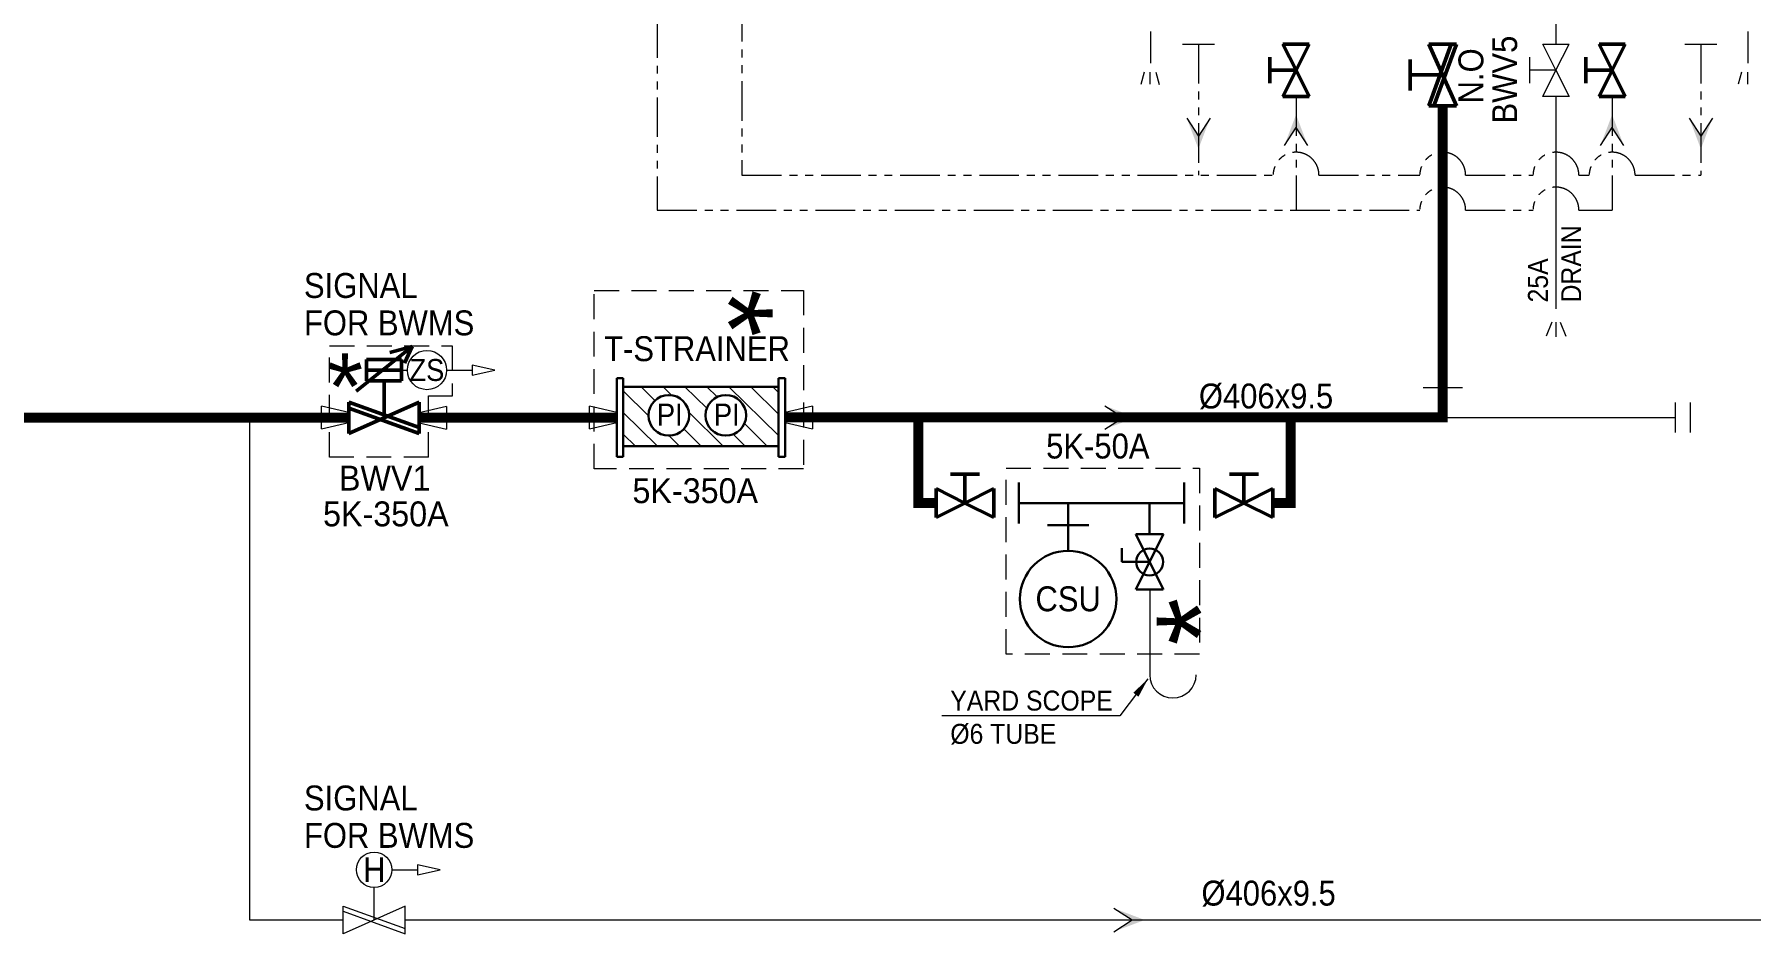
# Model space of a CAD drawing. Extents: x -553847 to 4496999, y 514150 to 878882.
# Drawn here: x 4382612 to 4399829, y 743898 to 752919 of the extents above; entities that cross this region are included whole.
import ezdxf

# ---------------------------------------------------------------- set-up
doc = ezdxf.new("R2010")
doc.units = 0
doc.header["$LTSCALE"] = 25
doc.header["$MEASUREMENT"] = 0
for name, pattern in [('DASHED', [0.75, 0.5, -0.25]), ('HIDDEN', [0.375, 0.25, -0.125]), ('PHANTOM', [63.5, 31.75, -6.35, 6.35, -6.35, 6.35, -6.35])]:
    doc.linetypes.add(name, pattern=pattern)
doc.layers.add('0.3 Text', color=7, linetype='CONTINUOUS')
for name, color, linetype, lineweight in [('0.4 Maker scope box', 3, 'HIDDEN', 9), ('0.5 Dim', 1, 'CONTINUOUS', 9), ('1.1 Y_Pipe', 7, 'CONTINUOUS', 13), ('1.5 M_Equip', 4, 'CONTINUOUS', 30), ('1.7 Signal', 6, 'ZIGZAG', 9), ('1.8 PRU Cooling', 253, 'PHANTOM', 9), ('1.9 Arrow', 1, 'CONTINUOUS', 9)]:
    doc.layers.add(name, color=color, linetype=linetype, lineweight=lineweight)
doc.layers.add('2.1 Valve open', color=7, linetype='CONTINUOUS', lineweight=50, true_color=0x1b21e4)
doc.layers.add('2.2 Ballast water line', color=7, linetype='CONTINUOUS', true_color=0x1b21e4)
doc.styles.add('ARIAL', font='arial.ttf')
doc.styles.get("Standard").update_dxf_attribs({"font": '', "width": 0.95, "height": 250})
doc.styles.get('Standard').set_extended_font_data('Gulim')
doc.linetypes.add('ZIGZAG', pattern='A,0.0001,-0.2,[131,ltypeshp.shx,S=0.2,R=0,X=-0.2,Y=0],-0.4,[131,ltypeshp.shx,S=0.2,R=180,X=0.2,Y=0],-0.2', length=0.8001)
doc.dimstyles.new('TC50', dxfattribs={"dimtxt": 250, "dimasz": 200, "dimexe": 100, "dimexo": 100, "dimgap": 100, "dimtad": 1, "dimtoh": 1, "dimdec": 0, "dimrnd": 0.0005, "dimzin": 9, "dimdsep": 46, "dimtxsty": 'Standard', "dimcen": -3.5, "dimclrd": 1, "dimclre": 1, "dimazin": 2, "dimtfac": 0.6, "dimtdec": 0, "dimtmove": 0, "dimatfit": 3, "dimfxl": 4, "dimtolj": 1, "dimlwd": 15, "dimlwe": 15, "dimarcsym": 0})

msp = doc.modelspace()

# ---------------------------------------------------------------- hatches: boundary and pattern name
at = {"layer": '1.9 Arrow'}
h = msp.add_hatch(color=256, dxfattribs=at)
h.paths.add_polyline_path([(4394288.9, 751768.6), (4394288.9, 751896.2), (4394406.4, 752079.5)])
h.paths.add_polyline_path([(4394288.9, 751768.6), (4394171.5, 752079.5), (4394288.9, 751896.2)])
h = msp.add_hatch(color=256, dxfattribs=at)
h.paths.add_polyline_path([(4395268.4, 752113.5), (4395268.4, 751985.9), (4395385.8, 751802.5)])
h.paths.add_polyline_path([(4395268.4, 752113.5), (4395150.9, 751802.5), (4395268.4, 751985.9)])
h = msp.add_hatch(color=256, dxfattribs=at)
h.paths.add_polyline_path([(4398439.1, 752113.5), (4398439.1, 751985.9), (4398556.5, 751802.5)])
h.paths.add_polyline_path([(4398439.1, 752113.5), (4398321.6, 751802.5), (4398439.1, 751985.9)])
h = msp.add_hatch(color=256, dxfattribs=at)
h.paths.add_polyline_path([(4399329.4, 751768.6), (4399329.4, 751896.2), (4399446.8, 752079.5)])
h.paths.add_polyline_path([(4399329.4, 751768.6), (4399211.9, 752079.5), (4399329.4, 751896.2)])
h = msp.add_hatch(color=256, dxfattribs=at)
h.paths.add_polyline_path([(4393660.4, 749076), (4393532.9, 749076), (4393349.5, 748958.6)])
h.paths.add_polyline_path([(4393660.4, 749076), (4393349.5, 749193.5), (4393532.9, 749076)])
h = msp.add_hatch(color=256, dxfattribs=at)
h.paths.add_polyline_path([(4393750.4, 744035.9), (4393622.9, 744035.9), (4393439.5, 743918.5)])
h.paths.add_polyline_path([(4393750.4, 744035.9), (4393439.5, 744153.4), (4393622.9, 744035.9)])

# ---------------------------------------------------------------- linework, layer by layer
at = {"layer": '0.4 Maker scope box', "linetype": 'DASHED', "lineweight": 15, "ltscale": 20}
for p, q in [((4386567, 748678.7), (4386567, 749291.9)), ((4386567, 749291.9), (4386803.9, 749291.9))]:
    msp.add_line(p, q, dxfattribs=at)
at = {"layer": '0.4 Maker scope box', "linetype": 'DASHED', "lineweight": 15, "ltscale": 20, "elevation": 0}
msp.add_lwpolyline([(4390327.5, 750350.4), (4390327.5, 748561.3), (4388226.8, 748561.3), (4388226.8, 750350.4)], close=True, dxfattribs=at)
at = {"layer": '0.4 Maker scope box', "linetype": 'DASHED', "lineweight": 15, "ltscale": 20}
msp.add_lwpolyline([(4386567, 748676.9), (4385572.4, 748676.9), (4385572.4, 749792.9), (4386803.9, 749792.9), (4386803.9, 749290.1)], dxfattribs=at)
msp.add_lwpolyline([(4394299.1, 748567.5), (4394299.1, 746701), (4392359.1, 746701), (4392359.1, 748567.5)], close=True, dxfattribs=at)
at = {"layer": '1.1 Y_Pipe'}
for p, q in [((4397875.5, 753394), (4397875.5, 752820.8)), ((4395137.2, 752820.8), (4395399.5, 752820.8)), ((4395268.4, 752558.6), (4395137.2, 752820.8)), ((4395268.4, 752558.6), (4395399.5, 752820.8)), ((4396876.8, 752820.8), (4396601.8, 752820.8)), ((4396601.8, 752820.8), (4396876.8, 752201.4)), ((4396601.8, 752201.4), (4396823.7, 752820.8)), ((4396651.4, 752201.4), (4396876.8, 752820.8)), ((4397744.4, 752820.8), (4398006.6, 752820.8)), ((4397875.5, 752558.6), (4397744.4, 752820.8)), ((4397875.5, 752558.6), (4398006.6, 752820.8)), ((4398307.9, 752820.8), (4398570.2, 752820.8)), ((4398439, 752558.6), (4398307.9, 752820.8)), ((4398439.1, 752558.6), (4398570.2, 752820.8)), ((4395006.1, 752427.4), (4395006.1, 752689.7)), ((4396413.1, 752356.3), (4396413.1, 752666)), ((4397613.3, 752427.4), (4397613.3, 752689.7)), ((4398176.8, 752427.4), (4398176.8, 752689.7)), ((4395268.4, 752558.6), (4395006.1, 752558.6)), ((4395137.2, 752296.3), (4395268.4, 752558.6)), ((4395268.4, 752558.6), (4395399.5, 752296.3)), ((4396739.3, 752511.1), (4396413.1, 752511.1)), ((4397875.5, 752558.6), (4397613.3, 752558.6)), ((4397744.4, 752296.3), (4397875.5, 752558.6)), ((4397875.5, 752558.6), (4398006.6, 752296.3)), ((4398439.1, 752558.6), (4398176.8, 752558.6)), ((4398307.9, 752296.3), (4398439.1, 752558.6)), ((4398439.1, 752558.6), (4398570.2, 752296.3)), ((4395399.5, 752296.3), (4395137.2, 752296.3)), ((4398006.6, 752296.3), (4397744.4, 752296.3)), ((4398570.2, 752296.3), (4398307.9, 752296.3)), ((4396876.8, 752201.4), (4396601.8, 752201.4)), ((4397833.7, 750030.6), (4397778.6, 749891.3)), ((4397875.5, 750031), (4397875.5, 749884.5)), ((4397919.2, 750030.6), (4397974.3, 749891.3)), ((4385493.5, 748961.2), (4385493.5, 749190.9)), ((4385767.8, 749127.3), (4385493.5, 749190.9)), ((4386746.2, 749187.3), (4386472, 749123.8)), ((4386746.2, 749187.3), (4386746.2, 748957.6)), ((4388179.1, 748961.2), (4388179.1, 749190.9)), ((4388453.4, 749127.3), (4388179.1, 749190.9)), ((4388453.4, 749024.7), (4388453.4, 749127.3)), ((4390416.3, 749190.9), (4390142, 749127.3)), ((4390142, 749127.3), (4390142, 749024.7)), ((4390416.3, 749190.9), (4390416.3, 748961.2)), ((4385493.5, 748961.2), (4385767.8, 749024.7)), ((4386472, 749021.2), (4386746.2, 748957.6)), ((4388179.1, 748961.2), (4388453.4, 749024.7)), ((4390142, 749024.7), (4390416.3, 748961.2)), ((4390416.3, 749076), (4399071.5, 749076)), ((4391479.1, 748217.4), (4391479.1, 749076)), ((4395213.1, 748217.4), (4395213.1, 749076)), ((4391656.6, 748217.4), (4391479.1, 748217.4)), ((4395035.5, 748217.4), (4395213.1, 748217.4)), ((4386020.2, 744035.9), (4386020.2, 744362.1)), ((4385710.5, 743898.4), (4385710.5, 744173.4)), ((4386329.9, 744173.4), (4385710.5, 743898.4)), ((4385710.5, 744173.4), (4386329.9, 743951.5)), ((4386329.9, 743898.4), (4386329.9, 744173.4)), ((4385710.5, 744123.9), (4386329.9, 743898.4))]:
    msp.add_line(p, q, dxfattribs=at)
at = {"layer": '1.1 Y_Pipe', "linetype": 'Continuous', "ltscale": 30}
for p, q in [((4397875.5, 752296.3), (4397875.5, 750166)), ((4396739.3, 752201.4), (4396739.3, 749076)), ((4396541.8, 749376), (4396936.8, 749376)), ((4399071.5, 749226), (4399071.5, 748926)), ((4399221.5, 749226), (4399221.5, 748926)), ((4385493.5, 749076), (4372905.7, 749076)), ((4384770.5, 749074.2), (4384770.5, 744035.9)), ((4393800.1, 747349.4), (4393800.1, 746495.7)), ((4384770.5, 744035.9), (4385710.5, 744035.9)), ((4386329.9, 744035.9), (4404091.4, 744035.9))]:
    msp.add_line(p, q, dxfattribs=at)
at = {"layer": '1.1 Y_Pipe', "linetype": 'Continuous', "ltscale": 75}
for p, q in [((4386295.9, 749551.3), (4386353.3, 749551.3)), ((4386746.2, 749072.5), (4388179.1, 749076))]:
    msp.add_line(p, q, dxfattribs=at)
at = {"layer": '1.1 Y_Pipe', "color": 0}
msp.add_circle((4386550.2, 749551.3), 196.8, dxfattribs=at)
at = {"layer": '1.1 Y_Pipe', "linetype": 'Continuous', "ltscale": 30}
msp.add_circle((4386020.2, 744539.8), 177.6, dxfattribs=at)
msp.add_arc((4394033.1, 746495.7), 233, 180, 0, dxfattribs=at)
at = {"layer": '1.5 M_Equip', "color": 4}
for p, q in [((4388453.4, 749471), (4388453.4, 748681.1)), ((4388453.4, 749471), (4388519.4, 749471)), ((4388519.4, 749471), (4388519.4, 748681.1)), ((4390076, 749471), (4390076, 748681.1)), ((4390076, 749471), (4390142, 749471)), ((4390142, 749471), (4390142, 748681.1)), ((4388519.4, 749383), (4388923.7, 749383)), ((4388923.7, 749383), (4389649.7, 749383)), ((4389649.7, 749383), (4390076, 749383)), ((4388519.4, 748789), (4390076, 748789)), ((4388453.4, 748681.1), (4388519.4, 748681.1)), ((4390076, 748681.1), (4390142, 748681.1)), ((4392486.2, 748423.4), (4392486.2, 748011.5)), ((4394144.8, 748423.4), (4394144.8, 748011.5)), ((4394144.8, 748217.4), (4392486.2, 748217.4)), ((4392982.2, 748217.4), (4392982.2, 747738.6)), ((4393799, 747904.4), (4393799, 748217.4)), ((4392776.2, 747996), (4393188.2, 747996)), ((4393521.5, 747765.6), (4393521.5, 747626.9)), ((4393937.7, 747904.4), (4393660.2, 747904.4)), ((4393660.2, 747904.4), (4393799, 747626.9)), ((4393799, 747626.9), (4393937.7, 747904.4)), ((4393799, 747626.9), (4393521.5, 747626.9)), ((4393799, 747626.9), (4393660.2, 747349.4)), ((4393799, 747626.9), (4393937.7, 747349.4)), ((4393665.5, 747349.4), (4393934.8, 747349.4))]:
    msp.add_line(p, q, dxfattribs=at)
at = {"layer": '1.5 M_Equip', "color": 4, "lineweight": 9}
for p, q in [((4388519.4, 749342.9), (4388772.4, 749093.9)), ((4388698.6, 749383), (4388837.5, 749246.3)), ((4388918.6, 749383), (4389004.3, 749298.7)), ((4389138.6, 749383), (4389357.2, 749168)), ((4389358.6, 749383), (4389461.8, 749281.5)), ((4389578.6, 749383), (4390076, 748893.6)), ((4389798.6, 749383), (4390076, 749110.1)), ((4390018.6, 749383), (4390076, 749326.5)), ((4388519.4, 749126.4), (4388862.3, 748789)), ((4389177.2, 749128.6), (4389522.3, 748789)), ((4389127.5, 748961), (4389302.3, 748789)), ((4389733.9, 749013.8), (4389962.3, 748789)), ((4388519.4, 748909.9), (4388642.3, 748789)), ((4388976.2, 748893.4), (4389082.3, 748789)), ((4389622.1, 748907.3), (4389742.3, 748789))]:
    msp.add_line(p, q, dxfattribs=at)
at = {"layer": '1.5 M_Equip', "color": 4}
for centre, radius in [((4388976, 749097), 203.6), ((4389548, 749097), 203.6), ((4393799, 747626.9), 135.4), ((4392982.2, 747255.2), 483.5)]:
    msp.add_circle(centre, radius, dxfattribs=at)
at = {"layer": '1.7 Signal', "linetype": 'ZIGZAG', "ltscale": 10}
for p, q in [((4386747, 749551.3), (4387003.2, 749551.3)), ((4386197.8, 744539.8), (4386454.1, 744539.8))]:
    msp.add_line(p, q, dxfattribs=at)
at = {"layer": '1.8 PRU Cooling', "linetype": 'PHANTOM', "ltscale": 0.5}
for p, q in [((4393806.9, 758502.1), (4393808.3, 752628.9)), ((4399795, 758502.1), (4399801.9, 752629.4)), ((4389710.2, 757211.9, 0), (4389710.2, 751506, 0)), ((4388860.9, 753873.9, 0), (4388860.9, 751156, 0)), ((4394128, 752820.8), (4394449.9, 752820.8)), ((4394288.9, 752820.8), (4394288.9, 751506)), ((4399168.4, 752820.8), (4399490.3, 752820.8)), ((4399329.4, 752820.8), (4399329.4, 751506)), ((4393743.7, 752539.8, 0), (4393710.1, 752416.8, 0)), ((4393802.9, 752539.8, 0), (4393802.9, 752418.5, 0)), ((4393861.2, 752539.8, 0), (4393894, 752416.6, 0)), ((4399738.2, 752540.8, 0), (4399704.6, 752417.8, 0)), ((4399797.4, 752540.8, 0), (4399797.4, 752419.5, 0)), ((4395268.4, 752296.3), (4395268.4, 751156)), ((4398439.1, 752296.3), (4398439.1, 751156)), ((4389710.2, 751506), (4395038.4, 751506)), ((4395498.4, 751506), (4396509.3, 751506)), ((4396969.3, 751506), (4397645.5, 751506)), ((4398105.5, 751506), (4398209.1, 751506)), ((4398669.1, 751506), (4399329.4, 751506)), ((4388860.9, 751156, 0), (4396509.3, 751156, 0)), ((4396969.3, 751156), (4397645.5, 751156)), ((4398105.5, 751156), (4398439.1, 751156))]:
    msp.add_line(p, q, dxfattribs=at)
for centre in [(4395268.4, 751506), (4396739.3, 751506), (4397875.5, 751506), (4398439.1, 751506), (4396739.3, 751156), (4397875.5, 751156)]:
    msp.add_arc(centre, 230, 0, 180, dxfattribs=at)
at = {"layer": '1.9 Arrow'}
for p, q in [((4394171.5, 752079.5), (4394288.9, 751896.2)), ((4394406.4, 752079.5), (4394288.9, 751896.2)), ((4399211.9, 752079.5), (4399329.4, 751896.2)), ((4399446.8, 752079.5), (4399329.4, 751896.2)), ((4395150.9, 751802.5), (4395268.4, 751985.9)), ((4395385.8, 751802.5), (4395268.4, 751985.9)), ((4398321.6, 751802.5), (4398439.1, 751985.9)), ((4398556.5, 751802.5), (4398439.1, 751985.9)), ((4387003.2, 749601.4), (4387003.2, 749501.2)), ((4387230.3, 749551.3), (4387003.2, 749601.4)), ((4387003.2, 749501.2), (4387230.3, 749551.3)), ((4393349.5, 749193.5), (4393532.9, 749076)), ((4393349.5, 748958.6), (4393532.9, 749076)), ((4386454.1, 744589.8), (4386454.1, 744489.7)), ((4386681.1, 744539.8), (4386454.1, 744589.8)), ((4386454.1, 744489.7), (4386681.1, 744539.8)), ((4393439.5, 744153.4), (4393622.9, 744035.9)), ((4393439.5, 743918.5), (4393622.9, 744035.9))]:
    msp.add_line(p, q, dxfattribs=at)
at = {"layer": '2.1 Valve open'}
for p, q in [((4395137.2, 752820.8), (4395399.5, 752820.8)), ((4395268.4, 752558.6), (4395137.2, 752820.8)), ((4395268.4, 752558.6), (4395399.5, 752820.8)), ((4396876.8, 752820.8), (4396601.8, 752820.8)), ((4396601.8, 752820.8), (4396876.8, 752201.4)), ((4396601.8, 752201.4), (4396823.7, 752820.8)), ((4396651.4, 752201.4), (4396876.8, 752820.8)), ((4398307.9, 752820.8), (4398570.2, 752820.8)), ((4398439, 752558.6), (4398307.9, 752820.8)), ((4398439.1, 752558.6), (4398570.2, 752820.8)), ((4395006.1, 752427.4), (4395006.1, 752689.7)), ((4396413.1, 752356.3), (4396413.1, 752666)), ((4398176.8, 752427.4), (4398176.8, 752689.7)), ((4395268.4, 752558.6), (4395006.1, 752558.6)), ((4395137.2, 752296.3), (4395268.4, 752558.6)), ((4395268.4, 752558.6), (4395399.5, 752296.3)), ((4396739.3, 752511.1), (4396413.1, 752511.1)), ((4398439.1, 752558.6), (4398176.8, 752558.6)), ((4398307.9, 752296.3), (4398439.1, 752558.6)), ((4398439.1, 752558.6), (4398570.2, 752296.3)), ((4395399.5, 752296.3), (4395137.2, 752296.3)), ((4398570.2, 752296.3), (4398307.9, 752296.3)), ((4396876.8, 752201.4), (4396601.8, 752201.4)), ((4385841.3, 749338.5), (4386400.3, 749787.3)), ((4385943.8, 749655.7), (4386295.9, 749655.7)), ((4385943.8, 749443.3), (4385943.8, 749655.7)), ((4386400.3, 749787.3), (4386178.1, 749728.9)), ((4386295.9, 749655.7), (4386295.9, 749443.3)), ((4386400.3, 749787.3), (4386324.2, 749619)), ((4385943.8, 749549.5), (4386295.9, 749549.5)), ((4385943.8, 749443.3), (4386295.9, 749443.3)), ((4386119.9, 749072.5), (4386119.9, 749443.3)), ((4385767.8, 748916.1), (4385767.8, 749228.8)), ((4386472, 749228.8), (4385767.8, 748916.1)), ((4385767.8, 749228.8), (4386472, 748975)), ((4385767.8, 749169.9), (4386472, 748916.1)), ((4385767.8, 749024.7), (4385767.8, 749127.3)), ((4386472, 748916.1), (4386472, 749228.8)), ((4386472, 749123.8), (4386472, 749021.2)), ((4391801.8, 748507.6), (4392092, 748507.6)), ((4391946.9, 748217.4), (4391946.9, 748507.6)), ((4394600.2, 748507.6), (4394890.4, 748507.6)), ((4394745.3, 748217.4), (4394745.3, 748507.6)), ((4391656.6, 748362.5), (4391656.6, 748072.3)), ((4391946.9, 748217.4), (4391656.6, 748362.5)), ((4391946.9, 748217.5), (4392237.1, 748362.5)), ((4392237.1, 748362.5), (4392237.1, 748072.3)), ((4394455.1, 748362.5), (4394455.1, 748072.3)), ((4394745.3, 748217.4), (4394455.1, 748362.5)), ((4394745.3, 748217.5), (4395035.5, 748362.5)), ((4395035.5, 748362.5), (4395035.5, 748072.3)), ((4391656.6, 748072.3), (4391946.9, 748217.4)), ((4391946.9, 748217.5), (4391946.8, 748217.5)), ((4391946.9, 748217.4), (4392237.1, 748072.3)), ((4394455.1, 748072.3), (4394745.3, 748217.4)), ((4394745.3, 748217.5), (4394745.3, 748217.5)), ((4394745.3, 748217.4), (4395035.5, 748072.3))]:
    msp.add_line(p, q, dxfattribs=at)
at = {"layer": '2.2 Ballast water line', "linetype": 'Continuous', "lineweight": -3, "ltscale": 100, "const_width": 100}
for points in [[(4390142, 749076), (4396739.3, 749076), (4396739.3, 752201.4)], [(4383572.5, 749072.5), (4372905.7, 749076)], [(4385767.8, 749072.5), (4383572.5, 749072.5)]]:
    msp.add_lwpolyline(points, dxfattribs=at)
at = {"layer": '2.2 Ballast water line', "linetype": 'Continuous', "ltscale": 75, "const_width": 100}
for points in [[(4391479.1, 749076), (4391479.1, 748217.4), (4391656.6, 748217.4)], [(4395035.5, 748217.4), (4395213.1, 748217.4), (4395213.1, 749076)], [(4386472, 749072.5), (4388453.4, 749072.5)]]:
    msp.add_lwpolyline(points, dxfattribs=at)

# ---------------------------------------------------------------- texts
at = {"layer": '0.3 Text', "linetype": 'Continuous', "width": 0.95}
msp.add_text('BWV5', height=250, rotation=90, dxfattribs=at).set_placement((4397486, 752024.7))
at = {"layer": '0.3 Text'}
for s, width, p in [('Ø406x9.5', 0.95, (4394293.8, 749166.1)), ('BWV1', 0.99, (4385667.2, 748342.9)), ('5K-350A', 0.99, (4388611.7, 748216.5)), ('5K-350A', 0.99, (4385507.8, 747983.8)), ('Ø406x9.5', 0.95, (4394319.4, 744180.2))]:
    msp.add_text(s, height=250, dxfattribs=dict(at, width=width)).set_placement(p)
at = {"layer": '0.3 Text', "linetype": 'Continuous', "width": 0.95}
msp.add_text('5K-50A', height=250, dxfattribs=at).set_placement((4392761.7, 748664.3))
at = {"layer": '0.3 Text', "linetype": 'Continuous', "insert": (4397024.1, 752502.2), "char_height": 250, "width": 1301.802, "attachment_point": 5, "rotation": 90, "line_spacing_factor": 0.9}
msp.add_mtext('N.O', dxfattribs=at)
at = {"layer": '0.3 Text', "insert": (4397594.9, 750229.4), "char_height": 200, "attachment_point": 1, "rotation": 90}
msp.add_mtext_dynamic_manual_height_columns('25A\\PDRAIN', width=3714.7, gutter_width=1000, heights=[0], dxfattribs=at)
at = {"layer": '0.3 Text', "color": 3, "char_height": 250, "width": 3089.316, "attachment_point": 5, "line_spacing_factor": 0.9}
for insert in [(4386861, 750210.5), (4386861, 745070)]:
    msp.add_mtext('\\pxql;SIGNAL\\PFOR BWMS', dxfattribs=dict(at, insert=insert))
at = {"layer": '0.3 Text', "linetype": 'Continuous', "char_height": 250, "width": 1301.802, "attachment_point": 5, "line_spacing_factor": 0.9}
for s, insert in [('\\pxql;\\PT-STRAINER', (4388978.4, 749951.5)), ('\\pxqc;CSU ', (4392982.2, 747255.2))]:
    msp.add_mtext(s, dxfattribs=dict(at, insert=insert))
at = {"layer": '0.3 Text', "insert": (4386549.5, 749550.4), "char_height": 220, "width": 219.124, "attachment_point": 5, "line_spacing_factor": 0.9}
msp.add_mtext('\\pxqc;ZS', dxfattribs=at)
at = {"layer": '0.3 Text', "char_height": 220, "attachment_point": 5}
for insert in [(4388985.9, 749104.5), (4389557.9, 749104.5)]:
    msp.add_mtext('PI', dxfattribs=dict(at, insert=insert))
at = {"layer": '0.3 Text', "insert": (4391799.9, 746336.1), "char_height": 200, "attachment_point": 1}
msp.add_mtext_dynamic_manual_height_columns('YARD SCOPE\\PØ6 TUBE', width=1700.006, gutter_width=1000, heights=[0], dxfattribs=at)
at = {"layer": '0.4 Maker scope box', "linetype": 'DASHED', "lineweight": 15, "ltscale": 20, "style": 'ARIAL'}
msp.add_text('*', height=880, rotation=270, dxfattribs=at).set_placement((4389138.2, 750361.1))
at = {"layer": '0.4 Maker scope box', "linetype": 'DASHED', "lineweight": 15, "ltscale": 20, "style": 'ARIAL', "text_generation_flag": 4}
msp.add_text('*', height=666.9, rotation=180, dxfattribs=at).set_placement((4385910.1, 749052.5))
at = {"layer": '0.4 Maker scope box', "style": 'ARIAL'}
msp.add_text('*', height=880, rotation=90, dxfattribs=at).set_placement((4394750.2, 746788.8))
at = {"layer": '1.1 Y_Pipe', "color": 255, "insert": (4386022.1, 744540.4), "char_height": 250, "width": 3464.914, "attachment_point": 5, "line_spacing_factor": 0.9}
msp.add_mtext('{\\C256;H}', dxfattribs=at)

# ---------------------------------------------------------------- leaders
at = {"layer": '0.5 Dim', "color": 3}
msp.add_leader([(4393783.1, 746453.9), (4393499.9, 746083.9), (4391716.5, 746083.9)], dimstyle='TC50', override={"dimgap": 100, "dimtad": 0, "dimarcsym": 1}, dxfattribs=at)

doc.saveas('drawing.dxf')
